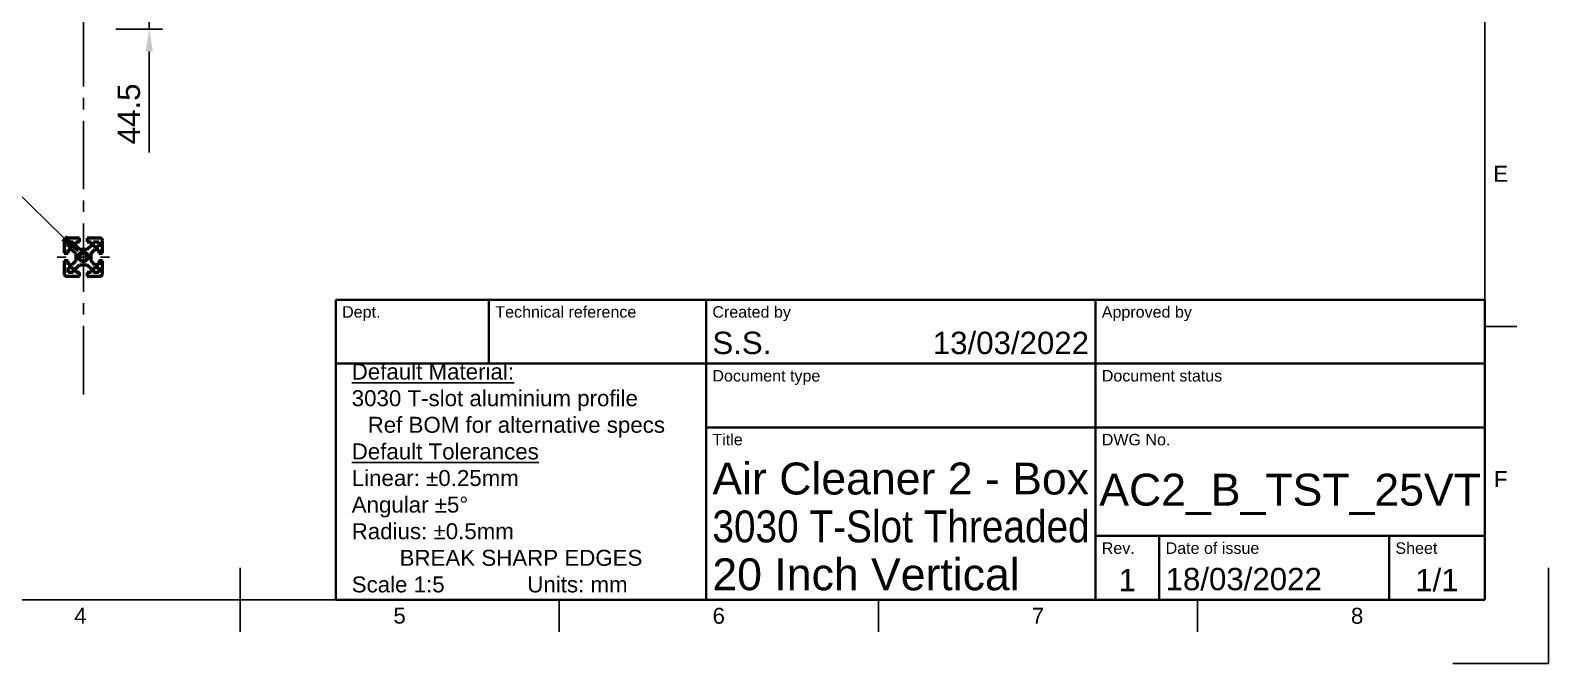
# Model space of a CAD drawing. Header units: millimetres. Extents: x 0 to 420, y 0 to 297.
# Drawn here: x 182.2 to 420, y 0 to 99.2 of the extents above; entities that cross this region are included whole.
import ezdxf
from ezdxf import colors
from ezdxf.entities.mleader import LeaderData, LeaderLine
from ezdxf.enums import TextEntityAlignment as Align
from ezdxf.math import Vec2, Vec3

# ---------------------------------------------------------------- set-up
doc = ezdxf.new("R2010")
doc.units = ezdxf.units.MM
doc.header["$LTSCALE"] = 0.75
doc.linetypes.add('CENTER2', pattern=[28.575, 19.05, -3.175, 3.175, -3.175])
for name, color, linetype, lineweight in [('Annotations', 7, 'Continuous', 25), ('Border', 7, 'Continuous', 25), ('Center Lines', 7, 'CENTER2', 25), ('Dimensions', 7, 'Continuous', 25), ('TitleBlock', 7, 'Continuous', 35), ('Visible', 7, 'Continuous', 50)]:
    doc.layers.add(name, color=color, linetype=linetype, lineweight=lineweight)
doc.styles.add('FusionTitle', font='arial.ttf')
doc.styles.get("Standard").update_dxf_attribs({"font": 'arial.ttf'})
doc.dimstyles.new('ISO-25', dxfattribs={"dimtxt": 3.5, "dimasz": 3.5, "dimexe": 2.1, "dimexo": 2.1, "dimgap": 1.4, "dimtad": 1, "dimzin": 12, "dimdsep": 46, "dimtxsty": 'Standard', "dimcen": 0, "dimclrd": 256, "dimclre": 256, "dimclrt": 256, "dimazin": 3, "dimtp": 0.1, "dimtm": 0.1, "dimtfac": 0.714286, "dimtmove": 0, "dimatfit": 3, "dimfxl": 1, "dimtzin": 12, "dimarcsym": 0})

# ---------------------------------------------------------------- blocks, each defined once
blk = doc.blocks.new('ISO_A3_SHEET')
at = {"layer": 'Border'}
for p, q in [((410, 287), (410, 10)), ((415, 52.83334), (410, 52.83334)), ((215, 5), (215, 15)), ((20, 10), (410, 10)), ((265, 5), (265, 10)), ((315, 5), (315, 10)), ((365, 5), (365, 10))]:
    blk.add_line(p, q, dxfattribs=at)
at = {"layer": 'Defpoints'}
for p, q in [((420, 0), (420, 15)), ((405, 0), (420, 0))]:
    blk.add_line(p, q, dxfattribs=at)
at = {"layer": 'Border', "style": 'FusionTitle'}
for s, p in [('E', (412.5, 76.75001)), ('F', (412.5, 28.91668)), ('4', (190, 7.5)), ('5', (240, 7.5)), ('6', (290, 7.5)), ('7', (340, 7.5)), ('8', (390, 7.5))]:
    blk.add_text(s, height=2.5, dxfattribs=at).set_placement(p, align=Align.MIDDLE)
blk = doc.blocks.new('ISO_TITLEBLOCK')
at = {"layer": 'TitleBlock'}
for p, q in [((0, 47), (-180, 47)), ((-180, 47), (-180, 0)), ((-156, 37), (-156, 47)), ((-122, 0), (-122, 47)), ((-61, 0), (-61, 47)), ((0, 0), (0, 47)), ((-180, 37), (0, 37)), ((-122, 27), (0, 27)), ((-61, 10), (0, 10)), ((-51, 0), (-51, 10)), ((-15, 0), (-15, 10)), ((-180, 0), (0, 0))]:
    blk.add_line(p, q, dxfattribs=at)
at = {"layer": 'TitleBlock', "style": 'FusionTitle'}
for s, p in [('Dept.', (-179, 46)), ('Technical reference', (-155, 46)), ('Created by', (-121, 46)), ('Approved by', (-60, 46)), ('Document type', (-121, 36)), ('Document status', (-60, 36)), ('Title', (-121, 26)), ('DWG No.', (-60, 26)), ('Rev.', (-60, 9)), ('Date of issue', (-50, 9)), ('Sheet', (-14, 9))]:
    blk.add_text(s, height=1.8, dxfattribs=at).set_placement(p, align=Align.TOP_LEFT)
for tag, height, p in [('DEPT', 3.5, (-179, 42)), ('TECHNICAL_REFERENCE', 3.5, (-155, 42)), ('CREATED_BY', 3.5, (-121, 42)), ('APPROVED_BY', 3.5, (-60, 42)), ('DOCUMENT_TYPE', 3.5, (-121, 32)), ('DOCUMENT_STATUS', 3.5, (-60, 32)), ('TITLE_1', 5, (-121, 21.5)), ('TITLE_2', 5, (-121, 14)), ('TITLE_3', 5, (-121, 6.5)), ('DATE_OF_ISSUE', 3.5, (-50, 5))]:
    blk.add_attdef(tag, text='', height=height, dxfattribs=at).set_placement(p, align=Align.TOP_LEFT)
for tag, p in [('CREATED_DATE', (-62, 42)), ('APPROVED_DATE', (-0.99, 42))]:
    blk.add_attdef(tag, text='', height=3.5, dxfattribs=at).set_placement(p, align=Align.TOP_RIGHT)
for tag, height, p in [('DRAWING_NUMBER', 5, (-30.5, 19.75)), ('REV', 3.5, (-56, 4.85)), ('SHEET', 3.5, (-7.5, 4.85))]:
    blk.add_attdef(tag, text='', height=height, dxfattribs=at).set_placement(p, align=Align.TOP_CENTER)
blk = doc.blocks.new('*U8')
at = {"layer": 'Center Lines', "color": 0, "ltscale": 0.75, "transparency": 16777216}
blk.add_line((0, -122.532109), (0, 104.118557), dxfattribs=at)
blk = doc.blocks.new('*D37')
at = {"layer": 'Defpoints', "color": 0, "transparency": 16777216}
for p in [(191.352649, 108.319266), (200.779839, 108.319266), (193.459683, 99.419256)]:
    blk.add_point(p, dxfattribs=at)
at = {"layer": 'Dimensions', "lineweight": -2, "transparency": 16777216}
for p, q in [((200.779839, 111.819266), (200.779839, 115.319266)), ((193.452649, 108.319266), (202.879839, 108.319266)), ((200.779839, 108.319266), (200.779839, 99.419256)), ((195.559683, 99.419256), (202.879839, 99.419256)), ((200.779839, 95.919256), (200.779839, 80.092763))]:
    blk.add_line(p, q, dxfattribs=at)
at = {"layer": 'Dimensions', "transparency": 16777216}
for points in [[(200.196506, 111.819266), (201.363173, 111.819266), (200.779839, 108.319266)], [(200.196506, 95.919256), (201.363173, 95.919256), (200.779839, 99.419256)]]:
    blk.add_solid(points, dxfattribs=at)
at = {"layer": 'Dimensions', "transparency": 16777216, "insert": (197.599996, 86.122026), "char_height": 3.5, "attachment_point": 5, "rotation": 90}
blk.add_mtext('44.5', dxfattribs=at)
blk = doc.blocks.new('*U35')
at = {"layer": 'Center Lines', "color": 0, "ltscale": 0.75, "transparency": 16777216}
for p, q in [((0, 2.678906), (0, 4.1)), ((-4.1, 0), (-2.678906, 0)), ((2.678906, 0), (4.1, 0)), ((0, -4.1), (0, -2.678906))]:
    blk.add_line(p, q, dxfattribs=at)
at = {"layer": 'Center Lines', "color": 0, "linetype": 'Continuous', "ltscale": 0.75, "transparency": 16777216}
for p, q in [((-0.892969, 0), (0.892969, 0)), ((0, -0.892969), (0, 0.892969))]:
    blk.add_line(p, q, dxfattribs=at)

msp = doc.modelspace()

# ---------------------------------------------------------------- linework, layer by layer
at = {"layer": 'Visible'}
for p, q in [((189.8597, 66.6794, 65.3), (187.8597, 66.6794, 65.3)), ((189.8597, 66.0794, 65.3), (189.8597, 66.6794, 65.3)), ((191.0597, 66.6794, 65.3), (191.0597, 66.0794, 65.3)), ((193.0597, 66.6794, 65.3), (191.0597, 66.6794, 65.3)), ((187.4597, 66.2794, 65.3), (187.4597, 64.2794, 65.3)), ((187.4597, 64.2794, 65.3), (188.0597, 64.2794, 65.3)), ((188.0597, 65.2794, 65.3), (188.0597, 66.0794, 65.3)), ((188.0597, 66.0794, 65.3), (188.8597, 66.0794, 65.3)), ((188.8597, 65.2794, 65.3), (188.0597, 65.2794, 65.3)), ((188.0597, 64.2794, 65.3), (188.0597, 64.8794, 65.3)), ((188.0597, 64.8794, 65.3), (188.6597, 64.8794, 65.3)), ((188.6597, 64.8794, 65.3), (189.2597, 64.2794, 65.3)), ((188.8597, 66.0794, 65.3), (188.8597, 65.2794, 65.3)), ((189.2597, 65.4794, 65.3), (189.2597, 66.0794, 65.3)), ((189.2597, 66.0794, 65.3), (189.8597, 66.0794, 65.3)), ((189.8597, 64.8794, 65.3), (189.2597, 65.4794, 65.3)), ((189.2597, 64.2794, 65.3), (189.2597, 63.0794, 65.3)), ((191.0597, 64.8794, 65.3), (189.8597, 64.8794, 65.3)), ((191.0597, 66.0794, 65.3), (191.6597, 66.0794, 65.3)), ((191.6597, 65.4794, 65.3), (191.0597, 64.8794, 65.3)), ((191.6597, 66.0794, 65.3), (191.6597, 65.4794, 65.3)), ((191.6597, 64.2794, 65.3), (192.2597, 64.8794, 65.3)), ((191.6597, 63.0794, 65.3), (191.6597, 64.2794, 65.3)), ((192.0597, 65.2794, 65.3), (192.0597, 66.0794, 65.3)), ((192.0597, 66.0794, 65.3), (192.8597, 66.0794, 65.3)), ((192.8597, 65.2794, 65.3), (192.0597, 65.2794, 65.3)), ((192.2597, 64.8794, 65.3), (192.8597, 64.8794, 65.3)), ((192.8597, 66.0794, 65.3), (192.8597, 65.2794, 65.3)), ((192.8597, 64.8794, 65.3), (192.8597, 64.2794, 65.3)), ((192.8597, 64.2794, 65.3), (193.4597, 64.2794, 65.3)), ((193.4597, 64.2794, 65.3), (193.4597, 66.2794, 65.3)), ((188.0597, 63.0794, 65.3), (187.4597, 63.0794, 65.3)), ((187.4597, 63.0794, 65.3), (187.4597, 61.0794, 65.3)), ((188.0597, 62.4794, 65.3), (188.0597, 63.0794, 65.3)), ((188.6597, 62.4794, 65.3), (188.0597, 62.4794, 65.3)), ((188.0597, 62.0794, 65.3), (188.8597, 62.0794, 65.3)), ((188.0597, 61.2794, 65.3), (188.0597, 62.0794, 65.3)), ((189.2597, 63.0794, 65.3), (188.6597, 62.4794, 65.3)), ((188.8597, 62.0794, 65.3), (188.8597, 61.2794, 65.3)), ((189.2597, 61.8794, 65.3), (189.8597, 62.4794, 65.3)), ((189.2597, 61.2794, 65.3), (189.2597, 61.8794, 65.3)), ((189.8597, 62.4794, 65.3), (191.0597, 62.4794, 65.3)), ((191.0597, 62.4794, 65.3), (191.6597, 61.8794, 65.3)), ((192.2597, 62.4794, 65.3), (191.6597, 63.0794, 65.3)), ((191.6597, 61.8794, 65.3), (191.6597, 61.2794, 65.3)), ((192.0597, 61.2794, 65.3), (192.0597, 62.0794, 65.3)), ((192.0597, 62.0794, 65.3), (192.8597, 62.0794, 65.3)), ((192.8597, 62.4794, 65.3), (192.2597, 62.4794, 65.3)), ((192.8597, 63.0794, 65.3), (192.8597, 62.4794, 65.3)), ((193.4597, 63.0794, 65.3), (192.8597, 63.0794, 65.3)), ((192.8597, 62.0794, 65.3), (192.8597, 61.2794, 65.3)), ((193.4597, 61.0794, 65.3), (193.4597, 63.0794, 65.3)), ((187.8597, 60.6794, 65.3), (189.8597, 60.6794, 65.3)), ((188.8597, 61.2794, 65.3), (188.0597, 61.2794, 65.3)), ((189.8597, 61.2794, 65.3), (189.2597, 61.2794, 65.3)), ((189.8597, 60.6794, 65.3), (189.8597, 61.2794, 65.3)), ((191.6597, 61.2794, 65.3), (191.0597, 61.2794, 65.3)), ((191.0597, 61.2794, 65.3), (191.0597, 60.6794, 65.3)), ((191.0597, 60.6794, 65.3), (193.0597, 60.6794, 65.3)), ((192.8597, 61.2794, 65.3), (192.0597, 61.2794, 65.3))]:
    msp.add_line(p, q, dxfattribs=at)
msp.add_circle((190.4597, 63.6794, 61.3), 0.6, dxfattribs=at)
for centre, start, end in [((187.8597, 66.2794, 65.3), 89.999989, 180), ((193.0597, 66.2794, 65.3), 0, 90), ((187.8597, 61.0794, 65.3), 180, 270), ((193.0597, 61.0794, 65.3), 270, 0)]:
    msp.add_arc(centre, 0.4, start, end, dxfattribs=at)
at = {"layer": 'Visible', "extrusion": (0, 0, -1)}
for radius, start, end in [(0.817, 74.990872, 105.009128), (0.678, 220.613127, 319.386873)]:
    msp.add_arc((-190.4597, 63.6794, -65.3), radius, start, end, dxfattribs=at)
at = {"layer": 'Visible'}
for points, knots in [([(189.945, 63.238, 65.3), (189.8802, 63.2997, 65.3), (189.8283, 63.3737, 65.3), (189.7537, 63.5404, 65.3), (189.7329, 63.6319, 65.3), (189.727, 63.8214, 65.3), (189.7431, 63.9174, 65.3), (189.8119, 64.1015, 65.3), (189.8651, 64.1872, 65.3), (189.9758, 64.3068, 65.3), (190.024, 64.3476, 65.3), (190.13, 64.4178, 65.3), (190.1877, 64.4467, 65.3), (190.2481, 64.4685, 65.3)], [0, 0, 0, 0, 0.134259234, 0.134259234, 0.273620838, 0.273620838, 0.418082467, 0.418082467, 0.567641738, 0.567641738, 0.661747867, 0.661747867, 0.757763665, 0.757763665, 0.757763665, 0.757763665]), ([(190.973, 63.2391, 65.1186), (191.0526, 63.3322, 65.1258), (191.1079, 63.4461, 65.133), (191.1283, 63.567, 65.1402), (191.1659, 63.7911, 65.1535), (191.0817, 64.0319, 65.1668), (190.9127, 64.1837, 65.1802), (190.7456, 64.3339, 65.1934), (190.5008, 64.3924, 65.2065), (190.2838, 64.3341, 65.2197), (190.0637, 64.275, 65.2331), (189.8793, 64.0973, 65.2465), (189.812, 63.8796, 65.2599), (189.7447, 63.6618, 65.2732), (189.7967, 63.4111, 65.2866), (189.945, 63.238, 65.3)], [-4.55925824, -4.55925824, -4.55925824, -4.55925824, -4.01692438, -4.01692438, -4.01692438, -3.01143713, -3.01143713, -3.01143713, -2.0172478, -2.0172478, -2.0172478, -1.0086239, -1.0086239, -1.0086239, 0, 0, 0, 0]), ([(190.6713, 64.4685, 65.3), (190.7694, 64.4331, 65.3), (190.8598, 64.3792, 65.3), (191.0119, 64.2415, 65.3), (191.073, 64.1601, 65.3), (191.1584, 63.9813, 65.3), (191.1831, 63.8862, 65.3), (191.1938, 63.6953, 65.3), (191.1811, 63.6014, 65.3), (191.1322, 63.4602, 65.3), (191.1078, 63.41, 65.3), (191.0484, 63.3175, 65.3), (191.0137, 63.2755, 65.3), (190.9743, 63.238, 65.3)], [0, 0, 0, 0, 0.156510433, 0.156510433, 0.307908356, 0.307908356, 0.454191613, 0.454191613, 0.595358102, 0.595358102, 0.679010537, 0.679010537, 0.760759817, 0.760759817, 0.760759817, 0.760759817])]:
    msp.add_open_spline(points, degree=3, knots=knots, dxfattribs=at)

# ---------------------------------------------------------------- block references
at = {"layer": 'Border'}
msp.add_blockref('ISO_A3_SHEET', (0, 0), dxfattribs=at)
at = {"layer": 'Center Lines', "ltscale": 0.75}
for name, p in [('*U8', (190.4597, 164.7192)), ('*U35', (190.4597, 63.6794))]:
    msp.add_blockref(name, p, dxfattribs=at)
at = {"layer": 'TitleBlock'}
ref = msp.add_blockref('ISO_TITLEBLOCK', (410, 10), dxfattribs=at)
ref.add_attrib('DATE_OF_ISSUE', '18/03/2022', dxfattribs={"height": 3.5, "style": 'FusionTitle'}).set_placement((360, 15), align=Align.TOP_LEFT)
ref.add_attrib('REV', '1', dxfattribs={"height": 3.5, "style": 'FusionTitle'}).set_placement((354, 14.85), align=Align.TOP_CENTER)
ref.add_attrib('TITLE_3', '20 Inch Vertical', dxfattribs={"height": 5, "style": 'FusionTitle'}).set_placement((289, 16.5), align=Align.TOP_LEFT)
ref.add_attrib('CREATED_DATE', '13/03/2022', dxfattribs={"height": 3.5, "style": 'FusionTitle'}).set_placement((348, 52), align=Align.TOP_RIGHT)
ref.add_attrib('SHEET', '1/1', dxfattribs={"height": 3.5, "style": 'FusionTitle'}).set_placement((402.5, 14.85), align=Align.TOP_CENTER)
ref.add_attrib('TITLE_2', '3030 T-Slot Threaded', dxfattribs={"height": 5, "style": 'FusionTitle', "width": 0.869866}).set_placement((289, 24), align=Align.TOP_LEFT)
ref.add_attrib('DRAWING_NUMBER', 'AC2_B_TST_25VT', dxfattribs={"height": 5, "style": 'FusionTitle'}).set_placement((379.5, 29.7514), align=Align.TOP_CENTER)
ref.add_attrib('TITLE_1', 'Air Cleaner 2 - Box', dxfattribs={"height": 5, "style": 'FusionTitle'}).set_placement((289, 31.5), align=Align.TOP_LEFT)
ref.add_attrib('CREATED_BY', 'S.S.', dxfattribs={"height": 3.5, "style": 'FusionTitle'}).set_placement((289, 52), align=Align.TOP_LEFT)

# ---------------------------------------------------------------- texts
at = {"layer": 'Annotations', "insert": (230, 47), "char_height": 2.5, "attachment_point": 1}
msp.add_mtext_dynamic_manual_height_columns('\\pi-2.5,l5;{\\LDefault Material: ^J}3030 T-slot aluminium profile\\P\\pi2.5,l2.5;Ref BOM for alternative specs\\P\\pi-2.5,l5;{\\LDefault Tolerances^J}Linear: ±0.25mm ^JAngular ±5° ^JRadius: ±0.5mm\\P\\pi0,l0;^IBREAK SHARP EDGES\\P\\pl2.5;Scale 1:5^I^IUnits: mm', width=58, gutter_width=17.5, heights=[0], dxfattribs=at)

# ---------------------------------------------------------------- dimensions: what is measured, and where the dimension line sits
at = {"layer": 'Dimensions'}
dim = msp.add_linear_dim(base=(200.7798, 108.3193), p1=(193.4597, 99.4193), p2=(191.3526, 108.3193), angle=90, dimstyle='ISO-25', override={"dimlfac": 5}, dxfattribs=at)
dim.commit()
dim.dimension.update_dxf_attribs({"geometry": '*D37', "text_midpoint": (200.7798, 86.122), "dimtype": 160})

# ---------------------------------------------------------------- leaders
at = {"layer": 'Annotations'}
ml = msp.add_multileader_mtext('Standard', dxfattribs=at)
ml.set_content(' M8x1.25 6H {\\Famgdt|c0;x}20', color=256)
ml.set_leader_properties()
ml.build(insert=Vec2(0, 0))
ml.multileader.update_dxf_attribs({"text_left_attachment_type": 5, "text_right_attachment_type": 5, "dogleg_length": 3.5, "arrow_head_size": 3.5})
ctx = ml.context
ctx.base_point, ctx.char_height, ctx.arrow_head_size, ctx.landing_gap_size, ctx.plane_origin = Vec3(137.7502, 74.201), 3.5, 3.5, 0, Vec3(190.2335, 67.5713)
ctx.left_attachment, ctx.right_attachment, ctx.text_align_type = 5, 5, 2
notes = []
notes.append((ctx, [(0, (1, 1, 0), (179.7006, 74.201), (-1, 0), 3.5, [(0, [(189.9388, 64.2667)], 0, [])])]))
ctx.mtext.insert, ctx.mtext.alignment, ctx.mtext.flow_direction = Vec3(176.2006, 78.4153), 3, 5
for ctx, leaders in notes:
    for number, flags, end, landing, length, lines in leaders:
        leader = LeaderData()
        leader.index, (leader.has_last_leader_line, leader.has_dogleg_vector, leader.attachment_direction) = number, flags
        leader.last_leader_point, leader.dogleg_vector, leader.dogleg_length = Vec3(end), Vec3(landing), length
        for number, points, colour, breaks in lines:
            line = LeaderLine()
            line.index, line.vertices, line.color, line.breaks = number, Vec3.list(points), colors.encode_raw_color(colour), breaks
            leader.lines.append(line)
        ctx.leaders.append(leader)

doc.saveas('drawing.dxf')
